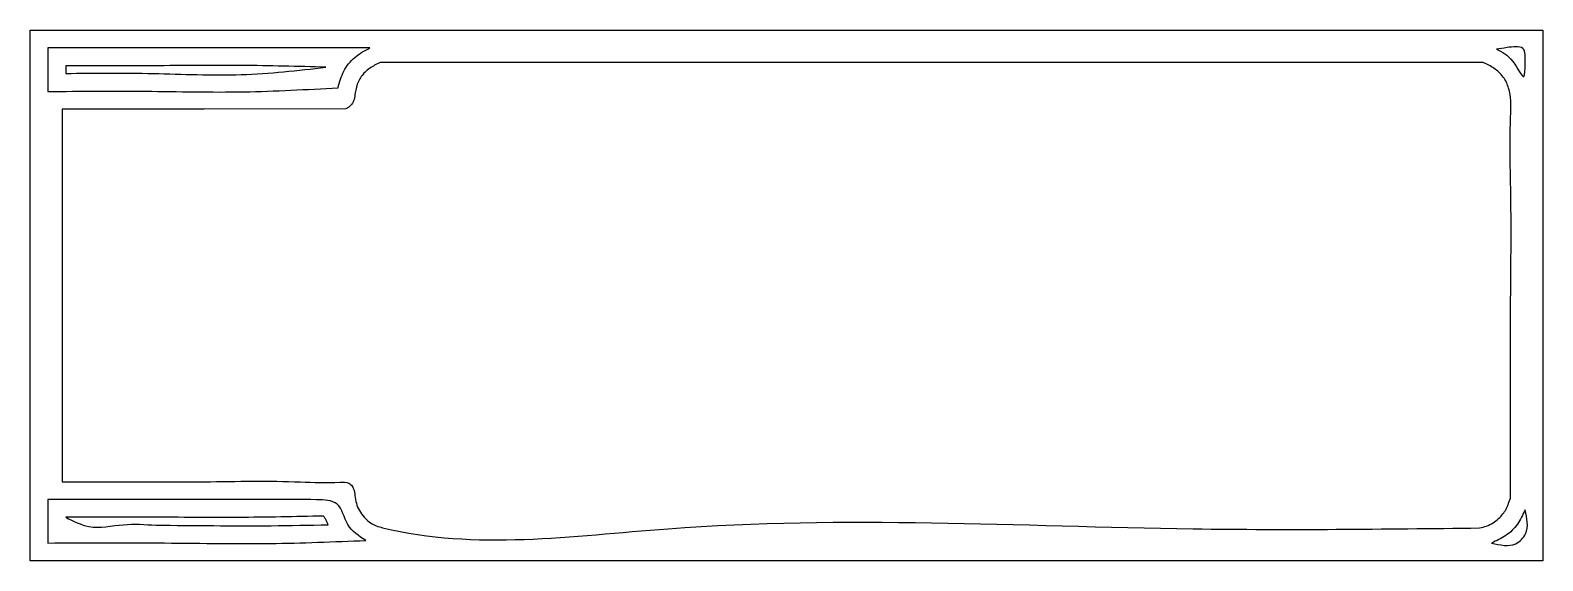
# Model space of a CAD drawing. Extents: x 70 to 118.1, y 167.9 to 184.8.
import ezdxf

# ---------------------------------------------------------------- set-up
doc = ezdxf.new("R2010")
doc.units = 0
doc.layers.add('Layer_1', color=7, linetype='CONTINUOUS')

msp = doc.modelspace()

# ---------------------------------------------------------------- linework, layer by layer
at = {"layer": 'Layer_1', "color": 7}
for p, q in [((69.973977, 176.38889), (69.973977, 184.83439)), ((69.973977, 184.83439), (94.040477, 184.83439)), ((94.040477, 184.83439), (118.106977, 184.83439)), ((118.106977, 184.83439), (118.106977, 176.38889)), ((116.629936, 184.233141), (116.629936, 184.233141)), ((116.629936, 184.233141), (116.629936, 184.233141)), ((116.629936, 184.233141), (116.629936, 184.233141)), ((71.102861, 183.705628), (71.102861, 183.459787)), ((71.102861, 183.705628), (71.102861, 183.459787)), ((71.102861, 183.705628), (71.102861, 183.459787)), ((71.102861, 183.459787), (71.102861, 183.459787)), ((71.102861, 183.459787), (71.102861, 183.459787)), ((71.102861, 183.459787), (71.102861, 183.459787)), ((81.110805, 183.80569), (80.933538, 183.718599)), ((98.662738, 183.80569), (81.110805, 183.80569)), ((116.214672, 183.80569), (98.662738, 183.80569)), ((116.387076, 183.724026), (116.214672, 183.80569)), ((70.538416, 182.883216), (70.538416, 182.883216)), ((70.538416, 182.883216), (70.538416, 182.883216)), ((70.538416, 182.883216), (70.538416, 182.883216)), ((75.504822, 182.325858), (70.989972, 182.319226)), ((70.989972, 182.319226), (70.989972, 176.3886)), ((80.019672, 182.33249), (75.504822, 182.325858)), ((80.112218, 182.390041), (80.019672, 182.33249)), ((69.973977, 167.94339), (69.973977, 176.38889)), ((69.973977, 176.38889), (69.973977, 176.38889)), ((70.989972, 176.3886), (70.989972, 170.457976)), ((117.078277, 169.93729), (117.085643, 176.26189)), ((118.106977, 176.38889), (118.106977, 167.94339)), ((70.989972, 170.457976), (75.518219, 170.457976)), ((117.020185, 169.776542), (117.078277, 169.93729)), ((117.542197, 169.561444), (117.542197, 169.561444)), ((117.542197, 169.561444), (117.542197, 169.561444)), ((117.542197, 169.561444), (117.542197, 169.561444)), ((79.309352, 169.365768), (79.309352, 169.365762)), ((79.309352, 169.365768), (79.309352, 169.365762)), ((79.309352, 169.365768), (79.309352, 169.365762)), ((116.098292, 168.988089), (116.098297, 168.988106)), ((70.538416, 168.508063), (70.538416, 168.508072)), ((70.538416, 168.508063), (70.538416, 168.508072)), ((70.538416, 168.508063), (70.538416, 168.508072)), ((94.040477, 167.94339), (69.973977, 167.94339)), ((118.106977, 167.94339), (94.040477, 167.94339))]:
    msp.add_line(p, q, dxfattribs=at)
for points, knots in [([(80.775587, 184.270073), (79.638124, 184.270073), (77.363197, 184.270073), (73.950806, 184.270073), (71.67588, 184.270073), (70.538416, 184.270073)], [0, 0, 0, 0, 3.41239, 6.82478, 10.237171, 10.237171, 10.237171, 10.237171]), ([(70.538416, 184.270073), (70.538416, 184.115978), (70.538416, 183.807787), (70.538416, 183.345501), (70.538416, 183.037311), (70.538416, 182.883216)], [0, 0, 0, 0, 0.462286, 0.924571, 1.386857, 1.386857, 1.386857, 1.386857]), ([(80.775587, 184.270073), (79.638124, 184.270073), (77.363197, 184.270073), (73.950806, 184.270073), (71.67588, 184.270073), (70.538416, 184.270073)], [0, 0, 0, 0, 3.41239, 6.82478, 10.237171, 10.237171, 10.237171, 10.237171]), ([(70.538416, 184.270073), (70.538416, 184.115978), (70.538416, 183.807787), (70.538416, 183.345501), (70.538416, 183.037311), (70.538416, 182.883216)], [0, 0, 0, 0, 0.462286, 0.924571, 1.386857, 1.386857, 1.386857, 1.386857]), ([(80.775587, 184.270073), (79.638124, 184.270073), (77.363197, 184.270073), (73.950806, 184.270073), (71.67588, 184.270073), (70.538416, 184.270073)], [0, 0, 0, 0, 3.41239, 6.82478, 10.237171, 10.237171, 10.237171, 10.237171]), ([(70.538416, 184.270073), (70.538416, 184.115978), (70.538416, 183.807787), (70.538416, 183.345501), (70.538416, 183.037311), (70.538416, 182.883216)], [0, 0, 0, 0, 0.462286, 0.924571, 1.386857, 1.386857, 1.386857, 1.386857]), ([(79.768517, 183.005585), (79.818265, 183.186682), (79.917699, 183.548648), (80.282134, 183.999674), (80.610986, 184.179876), (80.775587, 184.270073)], [0, 0, 0, 0, 0.55944, 1.118167, 1.678089, 1.678089, 1.678089, 1.678089]), ([(79.768517, 183.005585), (79.818265, 183.186682), (79.917699, 183.548648), (80.282134, 183.999674), (80.610986, 184.179876), (80.775587, 184.270073)], [0, 0, 0, 0, 0.55944, 1.118167, 1.678089, 1.678089, 1.678089, 1.678089]), ([(79.768517, 183.005585), (79.818265, 183.186682), (79.917699, 183.548648), (80.282134, 183.999674), (80.610986, 184.179876), (80.775587, 184.270073)], [0, 0, 0, 0, 0.55944, 1.118167, 1.678089, 1.678089, 1.678089, 1.678089]), ([(117.542747, 183.780042), (117.554099, 183.975237), (117.577174, 184.372032), (117.00343, 184.283314), (116.739018, 184.247795), (116.629936, 184.233141)], [0, 0, 0, 0, 0.479463, 0.974657, 1.322408, 1.322408, 1.322408, 1.322408]), ([(117.542747, 183.780042), (117.554099, 183.975237), (117.577174, 184.372032), (117.00343, 184.283314), (116.739018, 184.247795), (116.629936, 184.233141)], [0, 0, 0, 0, 0.479463, 0.974657, 1.322408, 1.322408, 1.322408, 1.322408]), ([(117.542747, 183.780042), (117.554099, 183.975237), (117.577174, 184.372032), (117.00343, 184.283314), (116.739018, 184.247795), (116.629936, 184.233141)], [0, 0, 0, 0, 0.479463, 0.974657, 1.322408, 1.322408, 1.322408, 1.322408]), ([(116.629936, 184.233141), (116.810504, 184.146805), (117.150531, 183.984225), (117.546505, 183.112288), (117.543853, 183.583547), (117.542747, 183.780042)], [0, 0, 0, 0, 0.661924, 1.246474, 1.664509, 1.664509, 1.664509, 1.664509]), ([(116.629936, 184.233141), (116.810504, 184.146805), (117.150531, 183.984225), (117.546505, 183.112288), (117.543853, 183.583547), (117.542747, 183.780042)], [0, 0, 0, 0, 0.661924, 1.246474, 1.664509, 1.664509, 1.664509, 1.664509]), ([(116.629936, 184.233141), (116.810504, 184.146805), (117.150531, 183.984225), (117.546505, 183.112288), (117.543853, 183.583547), (117.542747, 183.780042)], [0, 0, 0, 0, 0.661924, 1.246474, 1.664509, 1.664509, 1.664509, 1.664509]), ([(79.383769, 183.65712), (78.484817, 183.681533), (76.652582, 183.731291), (73.891906, 183.696456), (72.030623, 183.702577), (71.102861, 183.705628)], [0, 0, 0, 0, 2.697576, 5.498176, 8.281498, 8.281498, 8.281498, 8.281498]), ([(79.383769, 183.65712), (78.484817, 183.681533), (76.652582, 183.731291), (73.891906, 183.696456), (72.030623, 183.702577), (71.102861, 183.705628)], [0, 0, 0, 0, 2.697576, 5.498176, 8.281498, 8.281498, 8.281498, 8.281498]), ([(79.383769, 183.65712), (78.484817, 183.681533), (76.652582, 183.731291), (73.891906, 183.696456), (72.030623, 183.702577), (71.102861, 183.705628)], [0, 0, 0, 0, 2.697576, 5.498176, 8.281498, 8.281498, 8.281498, 8.281498]), ([(71.102861, 183.459787), (72.030988, 183.468265), (73.892767, 183.485271), (76.659733, 183.345734), (78.486468, 183.554549), (79.383769, 183.65712)], [0, 0, 0, 0, 2.785021, 5.58662, 8.291359, 8.291359, 8.291359, 8.291359]), ([(71.102861, 183.459787), (72.030988, 183.468265), (73.892767, 183.485271), (76.659733, 183.345734), (78.486468, 183.554549), (79.383769, 183.65712)], [0, 0, 0, 0, 2.785021, 5.58662, 8.291359, 8.291359, 8.291359, 8.291359]), ([(71.102861, 183.459787), (72.030988, 183.468265), (73.892767, 183.485271), (76.659733, 183.345734), (78.486468, 183.554549), (79.383769, 183.65712)], [0, 0, 0, 0, 2.785021, 5.58662, 8.291359, 8.291359, 8.291359, 8.291359]), ([(80.933538, 183.718599), (80.82558, 183.652543), (80.612682, 183.522276), (80.393565, 183.205892), (80.318088, 182.891609), (80.29035, 182.64516), (80.22672, 182.480722), (80.148598, 182.418853), (80.112218, 182.390041)], [0, 0, 0, 0, 0.376564, 0.7426, 1.118233, 1.333291, 1.490613, 1.627727, 1.627727, 1.627727, 1.627727]), ([(117.085643, 176.26189), (117.096306, 177.446255), (117.113481, 179.354125), (117.041838, 181.523046), (117.119423, 182.65849), (116.971967, 183.181255), (116.733183, 183.516767), (116.503029, 183.65459), (116.387076, 183.724026)], [0, 0, 0, 0, 3.550092, 5.718772, 6.527927, 6.929499, 7.325453, 7.72749, 7.72749, 7.72749, 7.72749]), ([(70.538416, 182.883216), (71.573112, 182.89238), (73.650881, 182.910783), (76.729502, 182.829908), (78.769945, 182.94786), (79.768517, 183.005585)], [0, 0, 0, 0, 3.104289, 6.233716, 9.233082, 9.233082, 9.233082, 9.233082]), ([(70.538416, 182.883216), (71.573112, 182.89238), (73.650881, 182.910783), (76.729502, 182.829908), (78.769945, 182.94786), (79.768517, 183.005585)], [0, 0, 0, 0, 3.104289, 6.233716, 9.233082, 9.233082, 9.233082, 9.233082]), ([(70.538416, 182.883216), (71.573112, 182.89238), (73.650881, 182.910783), (76.729502, 182.829908), (78.769945, 182.94786), (79.768517, 183.005585)], [0, 0, 0, 0, 3.104289, 6.233716, 9.233082, 9.233082, 9.233082, 9.233082]), ([(75.518219, 170.457976), (76.546087, 170.473849), (77.997476, 170.496262), (79.481771, 170.414265), (80.080165, 170.461126), (80.226214, 170.320413), (80.293439, 170.159743), (80.312527, 169.949669), (80.358948, 169.710076), (80.472221, 169.478445), (80.627376, 169.293084), (80.79941, 169.147721), (80.985074, 169.046304), (84.067856, 168.265815), (92.884722, 169.576212), (104.442024, 168.852384), (113.056903, 168.952681), (116.098292, 168.988089)], [0, 0, 0, 0, 3.05488, 4.313608, 4.592635, 4.737759, 4.886928, 5.108206, 5.366919, 5.615349, 5.872163, 6.086805, 6.288207, 6.500262, 15.589328, 32.294668, 41.410575, 41.410575, 41.410575, 41.410575]), ([(79.085561, 169.888243), (78.135881, 169.890408), (76.236519, 169.894737), (73.387467, 169.892845), (71.4881, 169.893126), (70.538416, 169.893266)], [0, 0, 0, 0, 2.849046, 5.698098, 8.54715, 8.54715, 8.54715, 8.54715]), ([(79.085561, 169.888243), (78.135881, 169.890408), (76.236519, 169.894737), (73.387467, 169.892845), (71.4881, 169.893126), (70.538416, 169.893266)], [0, 0, 0, 0, 2.849046, 5.698098, 8.54715, 8.54715, 8.54715, 8.54715]), ([(79.085561, 169.888243), (78.135881, 169.890408), (76.236519, 169.894737), (73.387467, 169.892845), (71.4881, 169.893126), (70.538416, 169.893266)], [0, 0, 0, 0, 2.849046, 5.698098, 8.54715, 8.54715, 8.54715, 8.54715]), ([(70.538416, 169.893266), (70.538416, 169.739355), (70.538416, 169.431533), (70.538416, 168.969798), (70.538416, 168.661975), (70.538416, 168.508063)], [0, 0, 0, 0, 0.461733, 0.923468, 1.385203, 1.385203, 1.385203, 1.385203]), ([(70.538416, 169.893266), (70.538416, 169.739355), (70.538416, 169.431533), (70.538416, 168.969798), (70.538416, 168.661975), (70.538416, 168.508063)], [0, 0, 0, 0, 0.461733, 0.923468, 1.385203, 1.385203, 1.385203, 1.385203]), ([(70.538416, 169.893266), (70.538416, 169.739355), (70.538416, 169.431533), (70.538416, 168.969798), (70.538416, 168.661975), (70.538416, 168.508063)], [0, 0, 0, 0, 0.461733, 0.923468, 1.385203, 1.385203, 1.385203, 1.385203]), ([(80.649358, 168.589651), (80.432326, 168.731808), (80.004902, 169.011774), (79.85996, 169.869668), (79.334684, 169.882267), (79.085561, 169.888243)], [0, 0, 0, 0, 0.760754, 1.498237, 2.163533, 2.163533, 2.163533, 2.163533]), ([(80.649358, 168.589651), (80.432326, 168.731808), (80.004902, 169.011774), (79.85996, 169.869668), (79.334684, 169.882267), (79.085561, 169.888243)], [0, 0, 0, 0, 0.760754, 1.498237, 2.163533, 2.163533, 2.163533, 2.163533]), ([(80.649358, 168.589651), (80.432326, 168.731808), (80.004902, 169.011774), (79.85996, 169.869668), (79.334684, 169.882267), (79.085561, 169.888243)], [0, 0, 0, 0, 0.760754, 1.498237, 2.163533, 2.163533, 2.163533, 2.163533]), ([(116.098297, 168.988106), (116.172314, 169.005692), (116.321498, 169.041137), (116.526557, 169.144945), (116.700773, 169.277564), (116.839528, 169.426474), (116.947933, 169.591485), (116.995321, 169.712859), (117.020185, 169.776542)], [0, 0, 0, 0, 0.227601, 0.458746, 0.683151, 0.881445, 1.066797, 1.271406, 1.271406, 1.271406, 1.271406]), ([(117.542197, 169.561444), (117.470421, 169.405088), (117.32685, 169.092334), (116.94969, 168.722355), (116.636937, 168.579501), (116.480556, 168.508072)], [0, 0, 0, 0, 0.513318, 1.026776, 1.540265, 1.540265, 1.540265, 1.540265]), ([(116.480556, 168.508072), (116.748827, 168.444354), (117.172957, 168.343618), (117.700813, 168.873992), (117.603543, 169.295568), (117.542197, 169.561444)], [0, 0, 0, 0, 0.765158, 1.2097, 1.968807, 1.968807, 1.968807, 1.968807]), ([(117.542197, 169.561444), (117.470421, 169.405088), (117.32685, 169.092334), (116.94969, 168.722355), (116.636937, 168.579501), (116.480556, 168.508072)], [0, 0, 0, 0, 0.513318, 1.026776, 1.540265, 1.540265, 1.540265, 1.540265]), ([(116.480556, 168.508072), (116.748827, 168.444354), (117.172957, 168.343618), (117.700813, 168.873992), (117.603543, 169.295568), (117.542197, 169.561444)], [0, 0, 0, 0, 0.765158, 1.2097, 1.968807, 1.968807, 1.968807, 1.968807]), ([(117.542197, 169.561444), (117.470421, 169.405088), (117.32685, 169.092334), (116.94969, 168.722355), (116.636937, 168.579501), (116.480556, 168.508072)], [0, 0, 0, 0, 0.513318, 1.026776, 1.540265, 1.540265, 1.540265, 1.540265]), ([(116.480556, 168.508072), (116.748827, 168.444354), (117.172957, 168.343618), (117.700813, 168.873992), (117.603543, 169.295568), (117.542197, 169.561444)], [0, 0, 0, 0, 0.765158, 1.2097, 1.968807, 1.968807, 1.968807, 1.968807]), ([(79.309352, 169.365762), (78.399171, 169.346323), (76.576243, 169.307392), (73.840534, 169.338069), (72.015255, 169.331909), (71.102861, 169.32883)], [0, 0, 0, 0, 2.730979, 5.469653, 8.206855, 8.206855, 8.206855, 8.206855]), ([(79.309352, 169.365762), (78.399171, 169.346323), (76.576243, 169.307392), (73.840534, 169.338069), (72.015255, 169.331909), (71.102861, 169.32883)], [0, 0, 0, 0, 2.730979, 5.469653, 8.206855, 8.206855, 8.206855, 8.206855]), ([(79.309352, 169.365762), (78.399171, 169.346323), (76.576243, 169.307392), (73.840534, 169.338069), (72.015255, 169.331909), (71.102861, 169.32883)], [0, 0, 0, 0, 2.730979, 5.469653, 8.206855, 8.206855, 8.206855, 8.206855]), ([(71.102861, 169.32883), (71.345013, 169.204071), (71.921592, 168.907012), (72.920859, 169.14543), (73.626368, 169.098579), (73.967501, 169.075925)], [0, 0, 0, 0, 0.795553, 1.894258, 2.92288, 2.92288, 2.92288, 2.92288]), ([(71.102861, 169.32883), (71.345013, 169.204071), (71.921592, 168.907012), (72.920859, 169.14543), (73.626368, 169.098579), (73.967501, 169.075925)], [0, 0, 0, 0, 0.795553, 1.894258, 2.92288, 2.92288, 2.92288, 2.92288]), ([(71.102861, 169.32883), (71.345013, 169.204071), (71.921592, 168.907012), (72.920859, 169.14543), (73.626368, 169.098579), (73.967501, 169.075925)], [0, 0, 0, 0, 0.795553, 1.894258, 2.92288, 2.92288, 2.92288, 2.92288]), ([(73.967501, 169.075925), (74.57882, 169.071312), (75.802299, 169.06208), (77.632572, 169.049769), (78.851132, 169.077842), (79.457632, 169.091815)], [0, 0, 0, 0, 1.83404, 3.670604, 5.490483, 5.490483, 5.490483, 5.490483]), ([(73.967501, 169.075925), (74.57882, 169.071312), (75.802299, 169.06208), (77.632572, 169.049769), (78.851132, 169.077842), (79.457632, 169.091815)], [0, 0, 0, 0, 1.83404, 3.670604, 5.490483, 5.490483, 5.490483, 5.490483]), ([(73.967501, 169.075925), (74.57882, 169.071312), (75.802299, 169.06208), (77.632572, 169.049769), (78.851132, 169.077842), (79.457632, 169.091815)], [0, 0, 0, 0, 1.83404, 3.670604, 5.490483, 5.490483, 5.490483, 5.490483]), ([(79.457632, 169.091815), (79.442369, 169.123206), (79.4116, 169.18649), (79.369898, 169.28232), (79.329174, 169.338449), (79.309352, 169.365768)], [0, 0, 0, 0, 0.104789, 0.211251, 0.312203, 0.312203, 0.312203, 0.312203]), ([(79.457632, 169.091815), (79.442369, 169.123206), (79.4116, 169.18649), (79.369898, 169.28232), (79.329174, 169.338449), (79.309352, 169.365768)], [0, 0, 0, 0, 0.104789, 0.211251, 0.312203, 0.312203, 0.312203, 0.312203]), ([(79.457632, 169.091815), (79.442369, 169.123206), (79.4116, 169.18649), (79.369898, 169.28232), (79.329174, 169.338449), (79.309352, 169.365768)], [0, 0, 0, 0, 0.104789, 0.211251, 0.312203, 0.312203, 0.312203, 0.312203]), ([(70.538416, 168.508072), (71.699558, 168.514157), (74.05591, 168.526505), (77.427273, 168.458498), (79.635575, 168.548386), (80.649358, 168.589651)], [0, 0, 0, 0, 3.483535, 7.069281, 10.112484, 10.112484, 10.112484, 10.112484]), ([(70.538416, 168.508072), (71.699558, 168.514157), (74.05591, 168.526505), (77.427273, 168.458498), (79.635575, 168.548386), (80.649358, 168.589651)], [0, 0, 0, 0, 3.483535, 7.069281, 10.112484, 10.112484, 10.112484, 10.112484]), ([(70.538416, 168.508072), (71.699558, 168.514157), (74.05591, 168.526505), (77.427273, 168.458498), (79.635575, 168.548386), (80.649358, 168.589651)], [0, 0, 0, 0, 3.483535, 7.069281, 10.112484, 10.112484, 10.112484, 10.112484])]:
    msp.add_open_spline(points, degree=3, knots=knots, dxfattribs=at)

doc.saveas('drawing.dxf')
